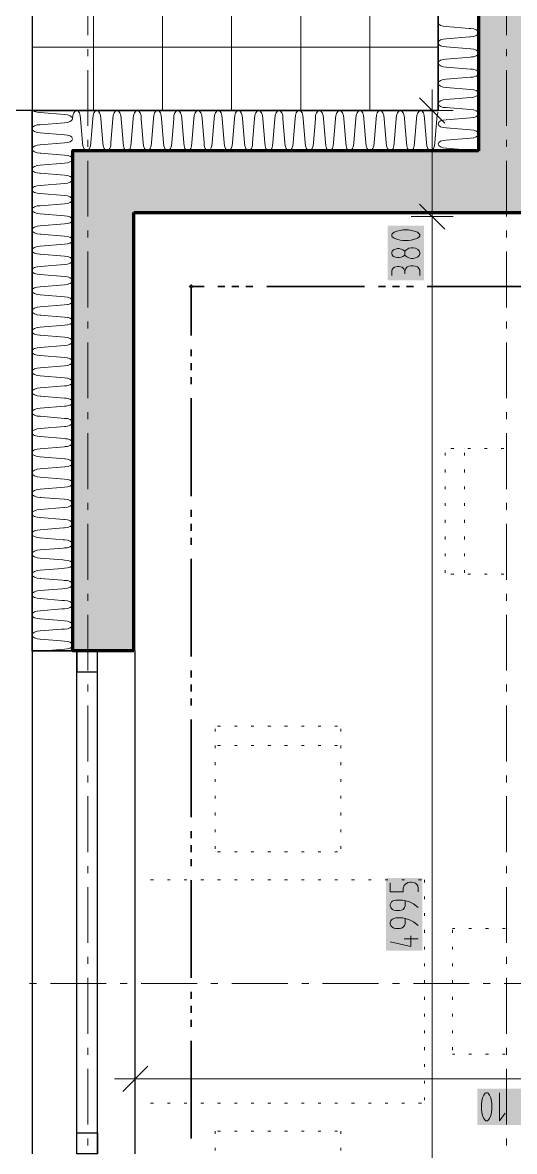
# Model space of a CAD drawing. Header units: millimetres. Extents: x 0 to 594, y 0 to 420.
# Drawn here: x 65.62 to 83.68, y 238.92 to 280.34 of the extents above; entities that cross this region are included whole.
import ezdxf

# ---------------------------------------------------------------- set-up
doc = ezdxf.new("R2010")
doc.units = ezdxf.units.MM
doc.header["$LTSCALE"] = 8
for name, color, linetype in [('PDF_Koty delkove', 7, 'Continuous'), ('PDF_Nabytek', 7, 'Continuous'), ('PDF_Obecne 0.25', 7, 'Continuous'), ('PDF_Okna', 7, 'Continuous'), ('PDF_Osy hlavni', 7, 'Continuous'), ('PDF_Pozarni useky', 7, 'Continuous'), ('PDF_Srafy', 7, 'Continuous'), ('PDF_Steny obvodove nosne', 7, 'Continuous'), ('PDF_Zatepleni', 7, 'Continuous')]:
    doc.layers.add(name, color=color, linetype=linetype)

msp = doc.modelspace()

# ---------------------------------------------------------------- linework, layer by layer
at = {"layer": 'PDF_Koty delkove', "lineweight": 18}
for points in [[(81.119, 276.653), (80.196, 277.576)], [(80.658, 277.114), (80.658, 277.883)], [(81.426, 277.114), (80.658, 277.114), (79.889, 277.114)], [(80.658, 141.867), (80.658, 204.135), (80.658, 205.621), (80.658, 220.535), (80.658, 222.021), (80.658, 273.219), (80.658, 277.114)], [(81.119, 272.758), (80.196, 273.681)], [(81.426, 273.219), (80.658, 273.219), (79.889, 273.219)], [(79.655, 271.824), (79.637, 271.797), (79.586, 271.756), (79.518, 271.729), (79.45, 271.715), (79.381, 271.715), (79.313, 271.729), (79.245, 271.756), (79.193, 271.811), (79.177, 271.852), (79.177, 271.906), (79.193, 271.947), (79.245, 272.002), (79.313, 272.029), (79.381, 272.043), (79.45, 272.043), (79.518, 272.029), (79.586, 272.002), (79.637, 271.961), (79.655, 271.934)], [(79.962, 272.071), (79.893, 272.071), (79.808, 272.057), (79.723, 272.016), (79.672, 271.961), (79.655, 271.934), (79.655, 271.824), (79.672, 271.797), (79.723, 271.742), (79.808, 271.701), (79.893, 271.687), (79.962, 271.687), (80.047, 271.701), (80.133, 271.742), (80.184, 271.797)], [(80.184, 271.797), (80.202, 271.852), (80.202, 271.906), (80.184, 271.961), (80.133, 272.016), (80.047, 272.057), (79.962, 272.071)], [(79.177, 271.058), (79.177, 271.222), (79.193, 271.277), (79.228, 271.331), (79.279, 271.359), (79.381, 271.386), (79.45, 271.386), (79.552, 271.359), (79.621, 271.304), (79.655, 271.222), (79.655, 271.113)], [(80.202, 271.058), (80.202, 271.249), (80.167, 271.317), (80.116, 271.372), (80.031, 271.4), (79.962, 271.413), (79.893, 271.413), (79.808, 271.4), (79.741, 271.372), (79.689, 271.317), (79.655, 271.222)], [(79.12, 248.771), (79.12, 248.442), (79.598, 248.442), (79.598, 248.579), (79.633, 248.675), (79.684, 248.73), (79.769, 248.784), (79.837, 248.798), (79.905, 248.798), (79.974, 248.784), (80.042, 248.757), (80.093, 248.716), (80.128, 248.661), (80.145, 248.579), (80.145, 248.442)], [(80.145, 247.867), (79.974, 248.004), (79.803, 248.087), (79.564, 248.141), (79.324, 248.141), (79.257, 248.127), (79.205, 248.1), (79.171, 248.073), (79.137, 248.032), (79.12, 247.977), (79.12, 247.922), (79.137, 247.867), (79.171, 247.826), (79.205, 247.799), (79.257, 247.771), (79.324, 247.757), (79.462, 247.757), (79.529, 247.771), (79.598, 247.799), (79.649, 247.867), (79.667, 247.922), (79.667, 248.114)], [(80.145, 247.21), (79.974, 247.347), (79.803, 247.43), (79.564, 247.484), (79.324, 247.484), (79.257, 247.47), (79.205, 247.443), (79.171, 247.416), (79.137, 247.374), (79.12, 247.319), (79.12, 247.265), (79.137, 247.21), (79.171, 247.169), (79.205, 247.142), (79.257, 247.114), (79.324, 247.1), (79.462, 247.1), (79.529, 247.114), (79.598, 247.142), (79.649, 247.21), (79.667, 247.265), (79.667, 247.457)], [(79.872, 246.827), (79.872, 246.443), (79.12, 246.608)], [(80.145, 246.717), (79.633, 246.717)], [(69.759, 242.35), (69.759, 241.581), (69.759, 240.813)], [(70.22, 242.043), (69.297, 241.12)], [(69.759, 241.581), (68.99, 241.581)], [(128.081, 241.581), (125.979, 241.581), (125.923, 241.581), (121.563, 241.581), (120.45, 241.581), (118.861, 241.581), (116.117, 241.581), (113.911, 241.581), (110.165, 241.581), (105.146, 241.581), (101.436, 241.581), (99.893, 241.581), (98.868, 241.581), (97.536, 241.581), (95.715, 241.581), (69.759, 241.581)], [(83.127, 241.069), (83.127, 240.044), (83.345, 240.317)]]:
    msp.add_lwpolyline(points, dxfattribs=at)
for points in [[(79.791, 272.728), (79.586, 272.728), (79.484, 272.714), (79.364, 272.687), (79.262, 272.645), (79.193, 272.591), (79.177, 272.563), (79.177, 272.509), (79.193, 272.481), (79.262, 272.427), (79.364, 272.386), (79.484, 272.358), (79.586, 272.344), (79.791, 272.344), (79.893, 272.358), (80.013, 272.386), (80.116, 272.427), (80.184, 272.481), (80.202, 272.509), (80.202, 272.563), (80.184, 272.591), (80.116, 272.645), (80.013, 272.687), (79.893, 272.714)], [(82.47, 240.658), (82.47, 240.453), (82.484, 240.351), (82.511, 240.231), (82.552, 240.129), (82.606, 240.06), (82.634, 240.044), (82.688, 240.044), (82.716, 240.06), (82.77, 240.129), (82.812, 240.231), (82.839, 240.351), (82.853, 240.453), (82.853, 240.658), (82.839, 240.76), (82.812, 240.88), (82.77, 240.983), (82.716, 241.051), (82.688, 241.069), (82.634, 241.069), (82.606, 241.051), (82.552, 240.983), (82.511, 240.88), (82.484, 240.76)]]:
    msp.add_lwpolyline(points, close=True, dxfattribs=at)
at = {"layer": 'PDF_Koty delkove', "color": 7, "lineweight": 18, "true_color": 0xffffff, "transparency": 33554559}
for points in [[(80.356, 270.876), (80.356, 272.881), (79.023, 270.876), (79.023, 272.881)], [(80.299, 246.289), (80.299, 248.951), (78.966, 246.289), (78.966, 248.951)], [(84.978, 241.223), (82.316, 241.223), (84.978, 239.89), (82.316, 239.89)]]:
    msp.add_solid(points, dxfattribs=at)
at = {"layer": 'PDF_Nabytek', "lineweight": 13}
for points in [[(81.132, 264.707), (81.132, 264.707)], [(81.132, 264.707), (81.132, 264.707)], [(81.451, 264.707), (81.348, 264.707)], [(81.85, 264.707), (81.85, 264.707)], [(82.066, 264.707), (81.963, 264.707)], [(82.681, 264.707), (82.578, 264.707)], [(83.296, 264.707), (83.193, 264.707)], [(81.132, 264.448), (81.132, 264.551)], [(81.85, 264.448), (81.85, 264.551)], [(81.132, 263.833), (81.132, 263.936)], [(81.85, 263.833), (81.85, 263.936)], [(81.132, 263.218), (81.132, 263.321)], [(81.85, 263.218), (81.85, 263.321)], [(81.132, 262.603), (81.132, 262.706)], [(81.85, 262.603), (81.85, 262.706)], [(81.132, 261.988), (81.132, 262.091)], [(81.85, 261.988), (81.85, 262.091)], [(81.132, 261.373), (81.132, 261.476)], [(81.85, 261.373), (81.85, 261.476)], [(81.132, 260.758), (81.132, 260.861)], [(81.85, 260.758), (81.85, 260.861)], [(81.132, 260.143), (81.132, 260.246)], [(81.85, 260.143), (81.85, 260.246)], [(81.132, 260.094), (81.132, 260.094)], [(81.132, 260.094), (81.132, 260.094)], [(81.451, 260.094), (81.348, 260.094)], [(81.85, 260.094), (81.85, 260.094)], [(82.066, 260.094), (81.963, 260.094)], [(82.681, 260.094), (82.578, 260.094)], [(83.296, 260.094), (83.193, 260.094)], [(72.694, 254.526), (72.694, 254.526)], [(72.694, 254.526), (72.694, 254.526)], [(72.694, 254.426), (72.694, 254.324)], [(72.781, 254.526), (72.884, 254.526)], [(73.396, 254.526), (73.499, 254.526)], [(74.011, 254.526), (74.114, 254.526)], [(74.626, 254.526), (74.729, 254.526)], [(75.241, 254.526), (75.343, 254.526)], [(75.856, 254.526), (75.958, 254.526)], [(76.471, 254.526), (76.573, 254.526)], [(77.086, 254.526), (77.188, 254.526)], [(77.306, 254.526), (77.306, 254.526)], [(77.306, 254.526), (77.306, 254.526)], [(77.306, 254.426), (77.306, 254.324)], [(72.694, 253.811), (72.694, 253.709)], [(72.694, 253.809), (72.694, 253.809)], [(72.781, 253.809), (72.884, 253.809)], [(73.396, 253.809), (73.499, 253.809)], [(74.011, 253.809), (74.114, 253.809)], [(74.626, 253.809), (74.729, 253.809)], [(75.241, 253.809), (75.343, 253.809)], [(75.856, 253.809), (75.958, 253.809)], [(76.471, 253.809), (76.573, 253.809)], [(77.086, 253.809), (77.188, 253.809)], [(77.306, 253.811), (77.306, 253.709)], [(77.306, 253.809), (77.306, 253.809)], [(72.694, 253.196), (72.694, 253.094)], [(77.306, 253.196), (77.306, 253.094)], [(72.694, 252.581), (72.694, 252.479)], [(77.306, 252.581), (77.306, 252.479)], [(72.694, 251.966), (72.694, 251.864)], [(77.306, 251.966), (77.306, 251.864)], [(72.694, 251.351), (72.694, 251.249)], [(77.306, 251.351), (77.306, 251.249)], [(72.694, 250.736), (72.694, 250.634)], [(77.306, 250.736), (77.306, 250.634)], [(72.694, 250.121), (72.694, 250.019)], [(72.694, 249.914), (72.694, 249.914)], [(72.694, 249.914), (72.694, 249.914)], [(72.781, 249.914), (72.884, 249.914)], [(73.396, 249.914), (73.499, 249.914)], [(74.011, 249.914), (74.114, 249.914)], [(74.626, 249.914), (74.729, 249.914)], [(75.241, 249.914), (75.343, 249.914)], [(75.856, 249.914), (75.958, 249.914)], [(76.471, 249.914), (76.573, 249.914)], [(77.086, 249.914), (77.188, 249.914)], [(77.306, 250.121), (77.306, 250.019)], [(77.306, 249.914), (77.306, 249.914)], [(77.306, 249.914), (77.306, 249.914)], [(70.321, 248.889), (70.424, 248.889)], [(70.936, 248.889), (71.039, 248.889)], [(71.551, 248.889), (71.654, 248.889)], [(72.166, 248.889), (72.269, 248.889)], [(72.781, 248.889), (72.884, 248.889)], [(73.396, 248.889), (73.499, 248.889)], [(74.011, 248.889), (74.114, 248.889)], [(74.626, 248.889), (74.729, 248.889)], [(75.241, 248.889), (75.343, 248.889)], [(75.856, 248.889), (75.958, 248.889)], [(76.471, 248.889), (76.573, 248.889)], [(77.086, 248.889), (77.188, 248.889)], [(77.701, 248.889), (77.804, 248.889)], [(78.316, 248.889), (78.419, 248.889)], [(78.931, 248.889), (79.034, 248.889)], [(79.546, 248.889), (79.648, 248.889)], [(80.161, 248.889), (80.263, 248.889)], [(80.377, 248.889), (80.377, 248.789)], [(80.377, 248.889), (80.377, 248.889)], [(80.377, 248.276), (80.377, 248.174)], [(80.377, 247.661), (80.377, 247.559)], [(80.377, 247.046), (80.377, 246.944)], [(81.402, 247.095), (81.493, 247.095)], [(81.402, 247.095), (81.402, 247.095)], [(81.402, 247.095), (81.402, 247.095)], [(81.402, 247.046), (81.402, 246.944)], [(82.006, 247.095), (82.108, 247.095)], [(82.621, 247.095), (82.723, 247.095)], [(83.236, 247.095), (83.338, 247.095)], [(80.377, 246.431), (80.377, 246.329)], [(81.402, 246.431), (81.402, 246.329)], [(80.377, 245.816), (80.377, 245.714)], [(81.402, 245.816), (81.402, 245.714)], [(80.377, 245.201), (80.377, 245.099)], [(81.402, 245.201), (81.402, 245.099)], [(80.377, 244.586), (80.377, 244.484)], [(81.402, 244.586), (81.402, 244.484)], [(80.377, 243.971), (80.377, 243.869)], [(81.402, 243.971), (81.402, 243.869)], [(80.377, 243.356), (80.377, 243.254)], [(81.402, 243.356), (81.402, 243.254)], [(80.377, 242.741), (80.377, 242.639)], [(81.402, 242.741), (81.402, 242.639)], [(81.402, 242.483), (81.493, 242.483)], [(81.402, 242.483), (81.402, 242.483)], [(82.006, 242.483), (82.108, 242.483)], [(82.621, 242.483), (82.723, 242.483)], [(83.236, 242.483), (83.338, 242.483)], [(80.377, 242.126), (80.377, 242.024)], [(80.377, 241.511), (80.377, 241.409)], [(70.321, 240.689), (70.424, 240.689)], [(70.936, 240.689), (71.039, 240.689)], [(71.551, 240.689), (71.654, 240.689)], [(72.166, 240.689), (72.269, 240.689)], [(72.781, 240.689), (72.884, 240.689)], [(73.396, 240.689), (73.499, 240.689)], [(74.011, 240.689), (74.114, 240.689)], [(74.626, 240.689), (74.729, 240.689)], [(75.241, 240.689), (75.343, 240.689)], [(75.856, 240.689), (75.958, 240.689)], [(76.471, 240.689), (76.573, 240.689)], [(77.086, 240.689), (77.188, 240.689)], [(77.701, 240.689), (77.804, 240.689)], [(78.316, 240.689), (78.419, 240.689)], [(78.931, 240.689), (79.034, 240.689)], [(79.546, 240.689), (79.648, 240.689)], [(80.161, 240.689), (80.263, 240.689)], [(80.377, 240.896), (80.377, 240.794)], [(80.377, 240.689), (80.377, 240.689)], [(80.377, 240.689), (80.377, 240.689)], [(72.694, 239.664), (72.694, 239.664)], [(72.694, 239.664), (72.694, 239.564)], [(72.694, 239.664), (72.694, 239.664)], [(72.781, 239.664), (72.884, 239.664)], [(73.396, 239.664), (73.499, 239.664)], [(74.011, 239.664), (74.114, 239.664)], [(74.626, 239.664), (74.729, 239.664)], [(75.241, 239.664), (75.343, 239.664)], [(75.856, 239.664), (75.958, 239.664)], [(76.471, 239.664), (76.573, 239.664)], [(77.086, 239.664), (77.188, 239.664)], [(77.306, 239.664), (77.306, 239.564)], [(77.306, 239.664), (77.306, 239.664)], [(77.306, 239.664), (77.306, 239.664)], [(72.694, 239.051), (72.694, 238.949)], [(77.306, 239.051), (77.306, 238.949)]]:
    msp.add_lwpolyline(points, dxfattribs=at)
at = {"layer": 'PDF_Obecne 0.25', "lineweight": 25}
for points in [[(65.966, 328.415), (65.966, 277.114)], [(65.966, 277.114), (45.671, 277.114), (45.671, 167.597), (65.966, 167.597)]]:
    msp.add_lwpolyline(points, dxfattribs=at)
at = {"layer": 'PDF_Okna', "lineweight": 25}
for points in [[(65.966, 257.281), (65.966, 238.831)], [(67.606, 238.831), (67.606, 257.281)], [(68.375, 238.831), (68.375, 257.281)], [(69.759, 238.831), (69.759, 257.281)]]:
    msp.add_lwpolyline(points, dxfattribs=at)
for points in [[(67.606, 257.281), (67.606, 256.512), (68.375, 256.512), (68.375, 257.281)], [(67.606, 238.831), (67.606, 239.6), (68.375, 239.6), (68.375, 238.831)]]:
    msp.add_lwpolyline(points, close=True, dxfattribs=at)
at = {"layer": 'PDF_Osy hlavni', "lineweight": 18}
for points in [[(68.016, 279.88), (68.016, 281.929)], [(83.391, 279.88), (83.391, 281.929), (83.391, 279.88)], [(68.016, 279.111), (68.016, 279.367)], [(68.016, 276.548), (68.016, 278.598)], [(83.391, 276.548), (83.391, 278.598), (83.391, 276.548)], [(68.016, 275.78), (68.016, 276.036)], [(68.016, 273.217), (68.016, 275.267)], [(83.391, 273.217), (83.391, 275.267)], [(83.391, 273.217), (83.391, 275.267)], [(68.016, 272.448), (68.016, 272.705)], [(83.391, 272.448), (83.391, 272.705), (83.391, 272.448)], [(68.016, 269.886), (68.016, 271.936)], [(83.391, 269.886), (83.391, 271.936)], [(83.391, 269.886), (83.391, 271.936)], [(68.016, 269.117), (68.016, 269.373)], [(68.016, 266.555), (68.016, 268.605)], [(83.391, 268.605), (83.391, 266.555), (83.391, 268.605)], [(68.016, 265.786), (68.016, 266.042)], [(68.016, 263.223), (68.016, 265.273)], [(83.391, 263.223), (83.391, 265.273)], [(83.391, 263.223), (83.391, 265.273)], [(68.016, 262.455), (68.016, 262.711)], [(68.016, 259.892), (68.016, 261.942)], [(83.391, 259.892), (83.391, 261.942)], [(83.391, 259.892), (83.391, 261.942)], [(68.016, 259.123), (68.016, 259.38)], [(68.016, 256.561), (68.016, 258.611)], [(83.391, 256.561), (83.391, 258.611)], [(83.391, 256.561), (83.391, 258.611)], [(68.016, 255.792), (68.016, 256.048)], [(68.016, 253.23), (68.016, 255.28)], [(83.391, 253.23), (83.391, 255.28)], [(83.391, 253.23), (83.391, 255.28)], [(68.016, 252.461), (68.016, 252.717)], [(68.016, 249.899), (68.016, 251.949)], [(83.391, 249.899), (83.391, 251.949)], [(83.391, 249.899), (83.391, 251.949)], [(68.016, 249.13), (68.016, 249.386)], [(68.016, 246.567), (68.016, 248.617)], [(83.391, 246.567), (83.391, 248.617)], [(83.391, 246.567), (83.391, 248.617)], [(68.016, 245.799), (68.016, 246.055)], [(68.016, 243.236), (68.016, 245.286)], [(83.391, 243.236), (83.391, 245.286)], [(83.391, 243.236), (83.391, 245.286)], [(66.131, 245.083), (65.875, 245.083)], [(68.693, 245.083), (66.643, 245.083)], [(69.462, 245.083), (69.206, 245.083)], [(72.025, 245.083), (69.975, 245.083)], [(72.793, 245.083), (72.537, 245.083)], [(75.356, 245.083), (73.306, 245.083)], [(76.125, 245.083), (75.868, 245.083)], [(78.687, 245.083), (76.637, 245.083)], [(79.456, 245.083), (79.2, 245.083)], [(82.018, 245.083), (79.968, 245.083)], [(82.787, 245.083), (82.531, 245.083)], [(85.349, 245.083), (83.299, 245.083)], [(68.016, 242.467), (68.016, 242.724)], [(68.016, 239.905), (68.016, 241.955)], [(83.391, 239.905), (83.391, 241.955)], [(83.391, 239.905), (83.391, 241.955)], [(68.016, 239.136), (68.016, 239.392)]]:
    msp.add_lwpolyline(points, dxfattribs=at)
for points in [[(83.391, 279.367), (83.391, 279.111)], [(83.391, 276.036), (83.391, 275.78)], [(83.391, 269.373), (83.391, 269.117)], [(83.391, 266.042), (83.391, 265.786)], [(83.391, 262.711), (83.391, 262.455)], [(83.391, 259.38), (83.391, 259.123)], [(83.391, 256.048), (83.391, 255.792)], [(83.391, 252.717), (83.391, 252.461)], [(83.391, 249.386), (83.391, 249.13)], [(83.391, 246.055), (83.391, 245.799)], [(83.391, 242.724), (83.391, 242.467)], [(83.391, 239.392), (83.391, 239.136)]]:
    msp.add_lwpolyline(points, close=True, dxfattribs=at)
at = {"layer": 'PDF_Pozarni useky', "lineweight": 35}
for points in [[(72.281, 270.657), (71.809, 270.657)], [(71.809, 268.861), (71.809, 270.657)], [(73.05, 270.657), (72.793, 270.657)], [(73.562, 270.657), (73.306, 270.657)], [(74.075, 270.657), (73.818, 270.657)], [(78.175, 270.657), (74.587, 270.657)], [(78.943, 270.657), (78.687, 270.657)], [(79.456, 270.657), (79.2, 270.657)], [(79.968, 270.657), (79.712, 270.657)], [(84.068, 270.657), (80.481, 270.657)], [(71.809, 268.092), (71.809, 268.348)], [(71.809, 267.58), (71.809, 267.836)], [(71.809, 267.067), (71.809, 267.323)], [(71.809, 262.967), (71.809, 266.555)], [(71.809, 262.198), (71.809, 262.455)], [(71.809, 261.686), (71.809, 261.942)], [(71.809, 261.173), (71.809, 261.43)], [(71.809, 257.073), (71.809, 260.661)], [(71.809, 256.305), (71.809, 256.561)], [(71.809, 255.792), (71.809, 256.048)], [(71.809, 255.28), (71.809, 255.536)], [(71.809, 251.18), (71.809, 254.767)], [(71.809, 250.411), (71.809, 250.667)], [(71.809, 249.899), (71.809, 250.155)], [(71.809, 249.386), (71.809, 249.642)], [(71.809, 245.286), (71.809, 248.874)], [(71.809, 244.517), (71.809, 244.774)], [(71.809, 244.005), (71.809, 244.261)], [(71.809, 243.492), (71.809, 243.749)], [(71.809, 239.392), (71.809, 242.98)]]:
    msp.add_lwpolyline(points, dxfattribs=at)
at = {"layer": 'PDF_Pozarni useky', "lineweight": 35, "transparency": 33554559}
for points in [[(71.898, 270.657), (71.809, 270.567), (71.809, 270.747), (71.719, 270.657)], [(71.809, 270.567), (71.719, 270.657), (71.898, 270.657), (71.809, 270.747)]]:
    msp.add_solid(points, dxfattribs=at)
at = {"layer": 'PDF_Srafy', "lineweight": 9}
for points in [[(75.831, 333.95), (75.831, 330.174), (75.831, 325.1), (75.831, 320.027), (75.831, 314.953), (75.831, 309.88), (75.831, 304.806), (75.831, 299.733), (75.831, 294.66), (75.831, 289.586), (75.831, 284.513), (75.831, 279.439), (75.831, 277.114)], [(78.368, 327.637), (78.368, 322.563), (78.368, 317.49), (78.368, 312.417), (78.368, 307.343), (78.368, 302.27), (78.368, 297.196), (78.368, 292.123), (78.368, 287.049), (78.368, 281.976), (78.368, 277.114)], [(68.221, 287.049), (68.221, 281.976), (68.221, 277.114)], [(70.758, 284.513), (70.758, 279.439), (70.758, 277.114)], [(73.295, 281.976), (73.295, 277.114)], [(80.88, 279.439), (75.831, 279.439), (70.758, 279.439), (65.966, 279.439)]]:
    msp.add_lwpolyline(points, dxfattribs=at)
at = {"layer": 'PDF_Steny obvodove nosne', "lineweight": 70}
for points in [[(69.707, 273.373), (69.759, 273.373), (82.366, 273.373), (84.621, 273.373), (84.621, 273.373), (84.621, 275.833), (84.621, 277.217), (84.621, 284.699), (83.289, 284.699), (82.52, 284.699), (82.366, 284.699), (82.366, 275.628)], [(69.707, 275.628), (67.452, 275.628), (67.452, 257.281)], [(82.366, 275.628), (80.88, 275.628), (69.707, 275.628)], [(69.707, 257.281), (69.707, 273.373)], [(69.707, 257.281), (68.375, 257.281), (67.606, 257.281), (67.452, 257.281)]]:
    msp.add_lwpolyline(points, dxfattribs=at)
at = {"layer": 'PDF_Steny obvodove nosne', "color": 9, "lineweight": 9, "true_color": 0xc0c0c0, "transparency": 33554559}
for points in [[(84.621, 284.699), (82.366, 284.699), (84.621, 273.373), (82.366, 273.373)], [(69.707, 257.281), (69.707, 275.628), (67.452, 257.281), (67.452, 275.628)], [(69.707, 273.373), (82.366, 273.373), (69.707, 275.628), (82.366, 275.628)]]:
    msp.add_solid(points, dxfattribs=at)
at = {"layer": 'PDF_Zatepleni', "lineweight": 35}
for points in [[(67.452, 275.628), (69.707, 275.628), (80.88, 275.628), (82.366, 275.628), (82.366, 284.699)], [(80.88, 284.699), (80.88, 277.114), (67.452, 277.114)], [(67.452, 275.628), (67.452, 257.281), (65.966, 257.281), (65.966, 277.114), (67.452, 277.114)]]:
    msp.add_lwpolyline(points, dxfattribs=at)
at = {"layer": 'PDF_Zatepleni', "lineweight": 9}
for points in [[(80.88, 280.338), (80.902, 280.281), (80.967, 280.233), (81.063, 280.201), (81.177, 280.189)], [(82.069, 280.116), (82.021, 280.12), (81.177, 280.189)], [(82.069, 280.116), (82.069, 280.116)], [(82.366, 279.982), (82.345, 280.024), (82.28, 280.072), (82.183, 280.104), (82.069, 280.116)], [(82.069, 279.817), (82.044, 279.815), (81.177, 279.744), (81.063, 279.732), (80.967, 279.7), (80.902, 279.652), (80.88, 279.595)], [(80.88, 279.595), (80.902, 279.538), (80.967, 279.49), (81.063, 279.458), (81.177, 279.446)], [(82.069, 279.817), (82.183, 279.829), (82.28, 279.861), (82.345, 279.909), (82.366, 279.951)], [(82.069, 279.373), (81.177, 279.446)], [(82.069, 279.373), (82.069, 279.373)], [(82.366, 279.239), (82.345, 279.281), (82.28, 279.329), (82.183, 279.361), (82.078, 279.372), (82.069, 279.373)], [(82.069, 279.074), (82.101, 279.077), (82.183, 279.085), (82.28, 279.118), (82.345, 279.166), (82.366, 279.208)], [(82.069, 279.074), (81.177, 279), (81.063, 278.989), (80.967, 278.957), (80.902, 278.909), (80.88, 278.852)], [(80.88, 278.852), (80.902, 278.795), (80.967, 278.747), (81.063, 278.714), (81.177, 278.703)], [(82.069, 278.63), (81.177, 278.703)], [(82.069, 278.63), (82.069, 278.63)], [(82.366, 278.496), (82.345, 278.537), (82.28, 278.586), (82.183, 278.618), (82.136, 278.623), (82.069, 278.63)], [(82.069, 278.331), (82.157, 278.34), (82.183, 278.342), (82.28, 278.375), (82.345, 278.423), (82.366, 278.465)], [(82.069, 278.331), (81.177, 278.257), (81.063, 278.246), (80.967, 278.214), (80.902, 278.166), (80.88, 278.109)], [(80.88, 278.109), (80.902, 278.052), (80.967, 278.004), (81.063, 277.971), (81.177, 277.96)], [(82.069, 277.887), (81.177, 277.96)], [(82.069, 277.588), (81.177, 277.514), (81.063, 277.503), (80.967, 277.471), (80.902, 277.422), (80.88, 277.366)], [(82.069, 277.887), (82.069, 277.887)], [(82.366, 277.753), (82.345, 277.794), (82.28, 277.843), (82.194, 277.872), (82.183, 277.875), (82.069, 277.887)], [(82.069, 277.588), (82.183, 277.599), (82.214, 277.609), (82.28, 277.632), (82.345, 277.68), (82.366, 277.722)], [(66.009, 277.114), (66.053, 277.081), (66.15, 277.049), (66.263, 277.038)], [(67.601, 277.114), (67.544, 277.092), (67.496, 277.027), (67.464, 276.931), (67.452, 276.817)], [(67.75, 276.817), (67.738, 276.931), (67.706, 277.027), (67.658, 277.092), (67.601, 277.114)], [(68.344, 277.114), (68.287, 277.092), (68.239, 277.027), (68.207, 276.931), (68.196, 276.817)], [(68.493, 276.817), (68.482, 276.931), (68.449, 277.027), (68.401, 277.092), (68.344, 277.114)], [(69.087, 277.114), (69.03, 277.092), (68.982, 277.027), (68.95, 276.931), (68.939, 276.817)], [(69.236, 276.817), (69.225, 276.931), (69.192, 277.027), (69.144, 277.092), (69.087, 277.114)], [(69.83, 277.114), (69.774, 277.092), (69.725, 277.027), (69.693, 276.931), (69.682, 276.817)], [(69.979, 276.817), (69.968, 276.931), (69.936, 277.027), (69.887, 277.092), (69.83, 277.114)], [(70.574, 277.114), (70.517, 277.092), (70.468, 277.027), (70.436, 276.931), (70.425, 276.817)], [(70.722, 276.817), (70.711, 276.931), (70.679, 277.027), (70.63, 277.092), (70.574, 277.114)], [(71.317, 277.114), (71.26, 277.092), (71.212, 277.027), (71.179, 276.931), (71.168, 276.817)], [(71.465, 276.817), (71.454, 276.931), (71.422, 277.027), (71.374, 277.092), (71.317, 277.114)], [(72.06, 277.114), (72.003, 277.092), (71.955, 277.027), (71.923, 276.931), (71.911, 276.817)], [(72.208, 276.817), (72.197, 276.931), (72.165, 277.027), (72.117, 277.092), (72.06, 277.114)], [(72.803, 277.114), (72.746, 277.092), (72.698, 277.027), (72.666, 276.931), (72.654, 276.817)], [(72.952, 276.817), (72.94, 276.931), (72.908, 277.027), (72.86, 277.092), (72.803, 277.114)], [(73.546, 277.114), (73.489, 277.092), (73.441, 277.027), (73.409, 276.931), (73.397, 276.817)], [(73.695, 276.817), (73.683, 276.931), (73.651, 277.027), (73.603, 277.092), (73.546, 277.114)], [(74.289, 277.114), (74.232, 277.092), (74.184, 277.027), (74.152, 276.931), (74.141, 276.817)], [(74.438, 276.817), (74.426, 276.931), (74.394, 277.027), (74.346, 277.092), (74.289, 277.114)], [(75.032, 277.114), (74.975, 277.092), (74.927, 277.027), (74.895, 276.931), (74.884, 276.817)], [(75.181, 276.817), (75.17, 276.931), (75.137, 277.027), (75.089, 277.092), (75.032, 277.114)], [(75.775, 277.114), (75.719, 277.092), (75.67, 277.027), (75.638, 276.931), (75.627, 276.817)], [(75.924, 276.817), (75.913, 276.931), (75.88, 277.027), (75.832, 277.092), (75.775, 277.114)], [(76.519, 277.114), (76.462, 277.092), (76.413, 277.027), (76.381, 276.931), (76.37, 276.817)], [(76.667, 276.817), (76.656, 276.931), (76.624, 277.027), (76.575, 277.092), (76.519, 277.114)], [(77.262, 277.114), (77.205, 277.092), (77.157, 277.027), (77.124, 276.931), (77.113, 276.817)], [(77.41, 276.817), (77.399, 276.931), (77.367, 277.027), (77.319, 277.092), (77.262, 277.114)], [(78.005, 277.114), (77.948, 277.092), (77.9, 277.027), (77.867, 276.931), (77.856, 276.817)], [(78.153, 276.817), (78.142, 276.931), (78.11, 277.027), (78.062, 277.092), (78.005, 277.114)], [(78.748, 277.114), (78.691, 277.092), (78.643, 277.027), (78.611, 276.931), (78.599, 276.817)], [(78.896, 276.817), (78.885, 276.931), (78.853, 277.027), (78.805, 277.092), (78.748, 277.114)], [(79.491, 277.114), (79.434, 277.092), (79.386, 277.027), (79.354, 276.931), (79.342, 276.817)], [(79.64, 276.817), (79.628, 276.931), (79.596, 277.027), (79.548, 277.092), (79.491, 277.114)], [(80.234, 277.114), (80.177, 277.092), (80.129, 277.027), (80.097, 276.931), (80.085, 276.817)], [(80.383, 276.817), (80.371, 276.931), (80.339, 277.027), (80.291, 277.092), (80.234, 277.114)], [(80.88, 277.366), (80.902, 277.309)], [(80.902, 277.309), (80.967, 277.26), (81.063, 277.228), (81.177, 277.217)], [(82.069, 277.143), (81.177, 277.217)], [(82.069, 277.143), (82.069, 277.143)], [(82.366, 277.01), (82.345, 277.051), (82.28, 277.1), (82.252, 277.109), (82.183, 277.132), (82.069, 277.143)], [(67.155, 276.964), (66.263, 277.038)], [(67.155, 276.964), (67.155, 276.964)], [(67.452, 276.83), (67.447, 276.842), (67.431, 276.872), (67.366, 276.92), (67.27, 276.953), (67.155, 276.964)], [(67.155, 276.665), (67.27, 276.677), (67.366, 276.709), (67.431, 276.757), (67.445, 276.785), (67.452, 276.799)], [(67.75, 276.817), (67.823, 275.925)], [(68.122, 275.925), (68.196, 276.817)], [(68.493, 276.817), (68.566, 275.925)], [(68.865, 275.925), (68.939, 276.817)], [(69.236, 276.817), (69.31, 275.925)], [(69.608, 275.925), (69.682, 276.817)], [(69.979, 276.817), (70.053, 275.925)], [(70.351, 275.925), (70.425, 276.817)], [(70.722, 276.817), (70.796, 275.925)], [(71.094, 275.925), (71.168, 276.817)], [(71.465, 276.817), (71.539, 275.925)], [(71.838, 275.925), (71.911, 276.817)], [(72.208, 276.817), (72.282, 275.925)], [(72.581, 275.925), (72.654, 276.817)], [(72.952, 276.817), (73.025, 275.925)], [(73.324, 275.925), (73.397, 276.817)], [(73.695, 276.817), (73.768, 275.925)], [(74.067, 275.925), (74.141, 276.817)], [(74.438, 276.817), (74.511, 275.925)], [(74.81, 275.925), (74.884, 276.817)], [(75.181, 276.817), (75.254, 275.925)], [(75.553, 275.925), (75.627, 276.817)], [(75.924, 276.817), (75.998, 275.925)], [(76.296, 275.925), (76.37, 276.817)], [(76.667, 276.817), (76.741, 275.925)], [(77.039, 275.925), (77.113, 276.817)], [(77.41, 276.817), (77.484, 275.925)], [(77.783, 275.925), (77.856, 276.817)], [(78.153, 276.817), (78.227, 275.925)], [(78.526, 275.925), (78.599, 276.817)], [(78.896, 276.817), (78.97, 275.925)], [(79.269, 275.925), (79.342, 276.817)], [(79.64, 276.817), (79.713, 275.925)], [(80.012, 275.925), (80.085, 276.817)], [(80.383, 276.817), (80.456, 275.925), (80.468, 275.811), (80.5, 275.714), (80.549, 275.649), (80.59, 275.628)], [(80.755, 275.925), (80.829, 276.817)], [(80.88, 277.038), (80.872, 277.027), (80.84, 276.931), (80.829, 276.817)], [(82.069, 276.845), (81.177, 276.771), (81.063, 276.76), (80.967, 276.728), (80.902, 276.679), (80.88, 276.622)], [(82.069, 276.845), (82.183, 276.856), (82.269, 276.885), (82.28, 276.888), (82.345, 276.937), (82.366, 276.978)], [(66.263, 276.592), (66.15, 276.58), (66.053, 276.548), (65.989, 276.5), (65.966, 276.443)], [(65.966, 276.443), (65.989, 276.386)], [(65.989, 276.386), (66.053, 276.338), (66.15, 276.306), (66.263, 276.294)], [(66.263, 276.592), (67.155, 276.665)], [(67.155, 276.221), (66.263, 276.294)], [(80.88, 276.622), (80.902, 276.566), (80.967, 276.517), (81.063, 276.485), (81.177, 276.474)], [(82.069, 276.4), (81.177, 276.474)], [(82.069, 276.4), (82.069, 276.4)], [(82.366, 276.267), (82.345, 276.308), (82.312, 276.333), (82.28, 276.357), (82.183, 276.389), (82.069, 276.4)], [(66.263, 275.849), (67.155, 275.922)], [(67.155, 276.221), (67.155, 276.221)], [(67.452, 276.087), (67.431, 276.129), (67.431, 276.129), (67.366, 276.177), (67.27, 276.21), (67.155, 276.221)], [(67.155, 275.922), (67.27, 275.934), (67.366, 275.966), (67.429, 276.012), (67.431, 276.014), (67.452, 276.056)], [(67.823, 275.925), (67.835, 275.811), (67.867, 275.714), (67.915, 275.649), (67.957, 275.628)], [(67.988, 275.628), (68.03, 275.649), (68.078, 275.714), (68.111, 275.811), (68.122, 275.925)], [(68.122, 275.925), (68.122, 275.925)], [(68.566, 275.925), (68.578, 275.811), (68.61, 275.714), (68.659, 275.649), (68.7, 275.628)], [(68.731, 275.628), (68.773, 275.649), (68.821, 275.714), (68.854, 275.811), (68.865, 275.925)], [(68.865, 275.925), (68.865, 275.925)], [(69.31, 275.925), (69.321, 275.811), (69.353, 275.714), (69.402, 275.649), (69.443, 275.628)], [(69.475, 275.628), (69.516, 275.649), (69.565, 275.714), (69.597, 275.811), (69.608, 275.925)], [(69.608, 275.925), (69.608, 275.925)], [(70.053, 275.925), (70.064, 275.811), (70.096, 275.714), (70.145, 275.649), (70.186, 275.628)], [(70.218, 275.628), (70.259, 275.649), (70.308, 275.714), (70.34, 275.811), (70.351, 275.925)], [(70.351, 275.925), (70.351, 275.925)], [(70.796, 275.925), (70.807, 275.811)], [(70.961, 275.628), (71.002, 275.649), (71.051, 275.714), (71.083, 275.811), (71.094, 275.925)], [(71.094, 275.925), (71.094, 275.925)], [(71.539, 275.925), (71.55, 275.811), (71.583, 275.714), (71.631, 275.649), (71.673, 275.628)], [(71.704, 275.628), (71.745, 275.649), (71.794, 275.714), (71.826, 275.811), (71.838, 275.925)], [(71.838, 275.925), (71.838, 275.925)], [(72.282, 275.925), (72.293, 275.811), (72.326, 275.714), (72.374, 275.649), (72.416, 275.628)], [(72.447, 275.628), (72.489, 275.649), (72.537, 275.714), (72.569, 275.811), (72.581, 275.925)], [(72.581, 275.925), (72.581, 275.925)], [(73.025, 275.925), (73.036, 275.811), (73.069, 275.714), (73.117, 275.649), (73.159, 275.628)], [(73.19, 275.628), (73.232, 275.649), (73.28, 275.714), (73.312, 275.811), (73.324, 275.925)], [(73.324, 275.925), (73.324, 275.925)], [(73.768, 275.925), (73.78, 275.811), (73.812, 275.714), (73.86, 275.649), (73.902, 275.628)], [(73.933, 275.628), (73.975, 275.649), (74.023, 275.714), (74.056, 275.811), (74.067, 275.925)], [(74.067, 275.925), (74.067, 275.925)], [(74.067, 275.925), (74.067, 275.925)], [(74.511, 275.925), (74.523, 275.811), (74.555, 275.714), (74.604, 275.649), (74.645, 275.628)], [(74.676, 275.628), (74.718, 275.649), (74.766, 275.714), (74.799, 275.811), (74.81, 275.925)], [(74.81, 275.925), (74.81, 275.925)], [(75.254, 275.925), (75.266, 275.811), (75.298, 275.714), (75.347, 275.649), (75.388, 275.628)], [(75.419, 275.628), (75.461, 275.649), (75.509, 275.714), (75.542, 275.811), (75.553, 275.925)], [(75.553, 275.925), (75.553, 275.925)], [(75.998, 275.925), (76.009, 275.811), (76.041, 275.714), (76.09, 275.649), (76.131, 275.628)], [(76.163, 275.628), (76.204, 275.649), (76.253, 275.714), (76.285, 275.811), (76.296, 275.925)], [(76.296, 275.925), (76.296, 275.925)], [(76.741, 275.925), (76.752, 275.811), (76.784, 275.714), (76.833, 275.649), (76.874, 275.628)], [(76.906, 275.628), (76.947, 275.649), (76.996, 275.714), (77.028, 275.811), (77.039, 275.925)], [(77.039, 275.925), (77.039, 275.925)], [(77.484, 275.925), (77.495, 275.811), (77.528, 275.714), (77.576, 275.649), (77.618, 275.628)], [(77.739, 275.714), (77.771, 275.811), (77.783, 275.925)], [(77.783, 275.925), (77.783, 275.925)], [(78.227, 275.925), (78.238, 275.811), (78.271, 275.714), (78.319, 275.649), (78.361, 275.628)], [(78.392, 275.628), (78.433, 275.649), (78.482, 275.714), (78.514, 275.811), (78.526, 275.925)], [(78.526, 275.925), (78.526, 275.925)], [(78.97, 275.925), (78.981, 275.811), (79.014, 275.714), (79.062, 275.649), (79.104, 275.628)], [(79.135, 275.628), (79.177, 275.649), (79.225, 275.714), (79.257, 275.811), (79.269, 275.925)], [(79.269, 275.925), (79.269, 275.925)], [(79.713, 275.925), (79.725, 275.811), (79.757, 275.714), (79.805, 275.649)], [(79.878, 275.628), (79.92, 275.649), (79.968, 275.714), (80.001, 275.811), (80.012, 275.925)], [(80.012, 275.925), (80.012, 275.925)], [(80.621, 275.628), (80.663, 275.649), (80.711, 275.714), (80.744, 275.811), (80.755, 275.925)], [(80.755, 275.925), (80.755, 275.925)], [(82.069, 276.102), (81.177, 276.028), (81.063, 276.017), (80.967, 275.984), (80.902, 275.936), (80.88, 275.879)], [(80.88, 275.879), (80.902, 275.822), (80.967, 275.774), (81.063, 275.742), (81.177, 275.731)], [(82.069, 276.102), (82.183, 276.113), (82.28, 276.145), (82.324, 276.178), (82.345, 276.194), (82.366, 276.235)], [(66.263, 275.849), (66.15, 275.837), (66.053, 275.805), (65.989, 275.757), (65.966, 275.7)], [(65.966, 275.7), (65.989, 275.643), (66.053, 275.595), (66.15, 275.563), (66.263, 275.551)], [(67.155, 275.478), (66.263, 275.551)], [(67.155, 275.478), (67.155, 275.478)], [(67.452, 275.344), (67.431, 275.386), (67.416, 275.397), (67.366, 275.434), (67.27, 275.466), (67.155, 275.478)], [(70.807, 275.811), (70.839, 275.714), (70.888, 275.649), (70.929, 275.628)], [(77.649, 275.628), (77.69, 275.649), (77.739, 275.714)], [(79.805, 275.649), (79.847, 275.628)], [(82.069, 275.657), (81.177, 275.731)], [(82.069, 275.657), (82.069, 275.657)], [(82.236, 275.628), (82.183, 275.646), (82.069, 275.657)], [(66.263, 275.105), (66.15, 275.094), (66.053, 275.062), (65.989, 275.014), (65.966, 274.957)], [(66.263, 275.105), (67.155, 275.179)], [(67.155, 275.179), (67.27, 275.19), (67.366, 275.223), (67.412, 275.257), (67.431, 275.271), (67.452, 275.313)], [(65.966, 274.957), (65.989, 274.9), (66.053, 274.852), (66.15, 274.82), (66.263, 274.808)], [(67.155, 274.735), (66.263, 274.808)], [(67.155, 274.735), (67.155, 274.735)], [(67.4, 274.666), (67.366, 274.691), (67.27, 274.723), (67.155, 274.735)], [(67.452, 274.601), (67.431, 274.642), (67.4, 274.666)], [(66.263, 274.362), (66.15, 274.351), (66.053, 274.319), (65.989, 274.271), (65.966, 274.214)], [(65.966, 274.214), (65.989, 274.157), (66.053, 274.109), (66.15, 274.076), (66.263, 274.065)], [(66.263, 274.362), (67.155, 274.436)], [(67.155, 274.436), (67.27, 274.447), (67.366, 274.48), (67.396, 274.502), (67.431, 274.528), (67.452, 274.57)], [(67.155, 273.992), (66.263, 274.065)], [(67.155, 273.992), (67.155, 273.992)], [(67.452, 273.858), (67.431, 273.899), (67.384, 273.935), (67.366, 273.948), (67.27, 273.98), (67.155, 273.992)], [(67.155, 273.693), (67.27, 273.704), (67.366, 273.737), (67.38, 273.747), (67.431, 273.785), (67.452, 273.827)], [(65.989, 273.527), (65.966, 273.471)], [(65.966, 273.471), (65.989, 273.414), (66.053, 273.365), (66.15, 273.333), (66.263, 273.322)], [(66.263, 273.619), (66.15, 273.608), (66.053, 273.576), (65.989, 273.527)], [(66.263, 273.619), (67.155, 273.693)], [(67.155, 273.248), (66.263, 273.322)], [(67.155, 273.248), (67.155, 273.248)], [(67.452, 273.115), (67.431, 273.156), (67.368, 273.203), (67.366, 273.205), (67.27, 273.237), (67.155, 273.248)], [(67.155, 272.95), (67.27, 272.961), (67.364, 272.993), (67.366, 272.993), (67.431, 273.042), (67.452, 273.083)], [(66.263, 272.876), (66.15, 272.865), (66.053, 272.833), (65.989, 272.784), (65.966, 272.727)], [(65.966, 272.727), (65.989, 272.671), (66.053, 272.622), (66.15, 272.59), (66.263, 272.579)], [(66.263, 272.876), (67.155, 272.95)], [(67.155, 272.505), (66.263, 272.579)], [(66.263, 272.133), (66.15, 272.122), (66.053, 272.089), (65.989, 272.041), (65.966, 271.984)], [(66.263, 272.133), (67.155, 272.207)], [(67.155, 272.505), (67.155, 272.505)], [(67.452, 272.372), (67.431, 272.413), (67.366, 272.462), (67.352, 272.466), (67.27, 272.494), (67.155, 272.505)], [(67.155, 272.207), (67.27, 272.218), (67.348, 272.244), (67.366, 272.25), (67.431, 272.299), (67.452, 272.34)], [(65.966, 271.984), (65.989, 271.927), (66.053, 271.879), (66.15, 271.847), (66.263, 271.836)], [(67.155, 271.762), (66.263, 271.836)], [(67.155, 271.762), (67.155, 271.762)], [(67.452, 271.628), (67.431, 271.67), (67.366, 271.718), (67.337, 271.728), (67.27, 271.751), (67.155, 271.762)], [(66.263, 271.39), (66.15, 271.379), (66.053, 271.346), (65.989, 271.298), (65.966, 271.241)], [(66.263, 271.39), (67.155, 271.463), (67.27, 271.475), (67.332, 271.496)], [(67.332, 271.496), (67.366, 271.507), (67.431, 271.556), (67.452, 271.597)], [(65.966, 271.241), (65.989, 271.184), (66.053, 271.136), (66.15, 271.104), (66.263, 271.093)], [(67.155, 271.019), (66.263, 271.093)], [(67.155, 271.019), (67.155, 271.019)], [(67.452, 270.885), (67.431, 270.927), (67.366, 270.975), (67.321, 270.991), (67.27, 271.008), (67.155, 271.019)], [(66.263, 270.647), (66.15, 270.635), (66.053, 270.603), (65.989, 270.555), (65.966, 270.498)], [(65.966, 270.498), (65.989, 270.441), (66.053, 270.393), (66.15, 270.361), (66.263, 270.35)], [(66.263, 270.647), (67.155, 270.72), (67.27, 270.732), (67.315, 270.747), (67.366, 270.764), (67.431, 270.813), (67.452, 270.854)], [(67.155, 270.276), (66.263, 270.35)], [(66.263, 269.904), (67.155, 269.977), (67.27, 269.989), (67.299, 269.999), (67.366, 270.021), (67.431, 270.069), (67.452, 270.111)], [(67.155, 270.276), (67.155, 270.276)], [(67.452, 270.142), (67.431, 270.184), (67.366, 270.232), (67.305, 270.253), (67.27, 270.265), (67.155, 270.276)], [(66.263, 269.904), (66.15, 269.892), (66.053, 269.86), (65.989, 269.812), (65.966, 269.755)], [(65.966, 269.755), (65.989, 269.698), (66.053, 269.65), (66.15, 269.618), (66.263, 269.606)], [(67.155, 269.533), (66.263, 269.606)], [(66.263, 269.161), (67.155, 269.234)], [(67.155, 269.533), (67.155, 269.533)], [(67.452, 269.399), (67.431, 269.441), (67.366, 269.489), (67.289, 269.515), (67.27, 269.521), (67.155, 269.533)], [(67.155, 269.234), (67.27, 269.245), (67.283, 269.25), (67.366, 269.278), (67.431, 269.326), (67.452, 269.368)], [(66.263, 269.161), (66.15, 269.149), (66.053, 269.117), (65.989, 269.069), (65.966, 269.012)], [(65.966, 269.012), (65.989, 268.955)], [(65.989, 268.955), (66.053, 268.907), (66.15, 268.875), (66.263, 268.863)], [(67.155, 268.79), (66.263, 268.863)], [(66.263, 268.417), (66.15, 268.406), (66.053, 268.374), (65.989, 268.326), (65.966, 268.269), (65.989, 268.212), (66.053, 268.164), (66.15, 268.131), (66.263, 268.12)], [(66.263, 268.417), (67.155, 268.491)], [(67.155, 268.79), (67.155, 268.79)], [(67.452, 268.656), (67.431, 268.697), (67.366, 268.746), (67.273, 268.777), (67.27, 268.778), (67.155, 268.79)], [(67.155, 268.491), (67.267, 268.502), (67.27, 268.502), (67.366, 268.535), (67.431, 268.583), (67.452, 268.625)], [(67.155, 268.047), (66.263, 268.12)], [(67.155, 268.047), (67.155, 268.047)], [(67.452, 267.913), (67.431, 267.954), (67.366, 268.003), (67.27, 268.035), (67.257, 268.036), (67.155, 268.047)], [(66.263, 267.674), (66.15, 267.663), (66.053, 267.631), (65.989, 267.583), (65.966, 267.526), (65.989, 267.469), (66.053, 267.421), (66.15, 267.388), (66.263, 267.377)], [(66.263, 267.674), (67.155, 267.748)], [(67.155, 267.748), (67.251, 267.757), (67.27, 267.759), (67.366, 267.792), (67.431, 267.84), (67.452, 267.882)], [(67.155, 267.303), (66.263, 267.377)], [(67.155, 267.303), (67.155, 267.303)], [(67.366, 267.26), (67.27, 267.292), (67.241, 267.295), (67.155, 267.303)], [(67.452, 267.17), (67.431, 267.211), (67.366, 267.26)], [(66.263, 266.931), (66.15, 266.92), (66.053, 266.888), (65.989, 266.839), (65.966, 266.783), (65.989, 266.726), (66.053, 266.677), (66.15, 266.645), (66.263, 266.634)], [(66.263, 266.931), (67.155, 267.005)], [(67.155, 267.005), (67.235, 267.013), (67.27, 267.016), (67.366, 267.048), (67.431, 267.097), (67.452, 267.138)], [(67.155, 266.56), (66.263, 266.634)], [(67.155, 266.56), (67.155, 266.56)], [(67.452, 266.427), (67.431, 266.468), (67.366, 266.517), (67.27, 266.549), (67.225, 266.553), (67.155, 266.56)], [(67.155, 266.262), (67.219, 266.268), (67.27, 266.273), (67.366, 266.305), (67.431, 266.354), (67.452, 266.395)], [(65.989, 266.096), (65.966, 266.039), (65.989, 265.983), (66.053, 265.934), (66.15, 265.902), (66.263, 265.891)], [(66.263, 266.188), (66.15, 266.177), (66.053, 266.145), (65.989, 266.096)], [(66.263, 266.188), (67.155, 266.262)], [(67.155, 265.817), (66.263, 265.891)], [(66.263, 265.445), (67.155, 265.518)], [(67.155, 265.817), (67.155, 265.817)], [(67.452, 265.683), (67.431, 265.725), (67.366, 265.773), (67.27, 265.806), (67.209, 265.812), (67.155, 265.817)], [(67.155, 265.518), (67.203, 265.523), (67.27, 265.53), (67.366, 265.562), (67.431, 265.611), (67.452, 265.652)], [(66.263, 265.445), (66.15, 265.434), (66.053, 265.401), (65.989, 265.353), (65.966, 265.296), (65.989, 265.239), (66.053, 265.191), (66.15, 265.159), (66.263, 265.148)], [(67.155, 265.074), (66.263, 265.148)], [(66.263, 264.702), (66.15, 264.69), (66.053, 264.658), (65.989, 264.61), (65.966, 264.553)], [(66.263, 264.702), (67.155, 264.775)], [(67.155, 265.074), (67.155, 265.074)], [(67.452, 264.94), (67.431, 264.982), (67.366, 265.03), (67.27, 265.063), (67.193, 265.07), (67.155, 265.074)], [(67.155, 264.775), (67.187, 264.779), (67.27, 264.787), (67.366, 264.819), (67.431, 264.868), (67.452, 264.909)], [(65.966, 264.553), (65.989, 264.496), (66.053, 264.448), (66.15, 264.416), (66.263, 264.405)], [(67.155, 264.331), (66.263, 264.405)], [(67.155, 264.331), (67.155, 264.331)], [(67.452, 264.197), (67.431, 264.239), (67.366, 264.287), (67.27, 264.32), (67.177, 264.329), (67.155, 264.331)], [(66.263, 263.959), (66.15, 263.947), (66.053, 263.915), (65.989, 263.867), (65.966, 263.81)], [(66.263, 263.959), (67.155, 264.032)], [(67.155, 264.032), (67.171, 264.034), (67.27, 264.044)], [(67.27, 264.044), (67.366, 264.076), (67.431, 264.124), (67.452, 264.166)], [(65.966, 263.81), (65.989, 263.753), (66.053, 263.705), (66.15, 263.673), (66.263, 263.661)], [(67.155, 263.588), (66.263, 263.661)], [(67.155, 263.588), (67.155, 263.588)], [(67.452, 263.454), (67.431, 263.496), (67.366, 263.544), (67.27, 263.577), (67.161, 263.587), (67.155, 263.588)], [(66.263, 263.216), (66.15, 263.204), (66.053, 263.172), (65.989, 263.124), (65.966, 263.067)], [(65.966, 263.067), (65.989, 263.01), (66.053, 262.962), (66.15, 262.93), (66.263, 262.918)], [(66.263, 263.216), (67.155, 263.289), (67.155, 263.289)], [(67.155, 263.289), (67.27, 263.3), (67.366, 263.333), (67.431, 263.381), (67.452, 263.423)], [(67.155, 262.845), (67.145, 262.846), (66.263, 262.918)], [(67.155, 262.845), (67.155, 262.845)], [(67.452, 262.711), (67.431, 262.753), (67.366, 262.801), (67.27, 262.833), (67.155, 262.845)], [(67.155, 262.546), (67.27, 262.557), (67.366, 262.59), (67.431, 262.638), (67.452, 262.68)], [(66.263, 262.472), (66.15, 262.461), (66.053, 262.429), (65.989, 262.381), (65.966, 262.324)], [(65.966, 262.324), (65.989, 262.267), (66.053, 262.219), (66.15, 262.187), (66.263, 262.175)], [(66.263, 262.472), (67.139, 262.545), (67.155, 262.546)], [(67.155, 262.102), (67.129, 262.104), (66.263, 262.175)], [(66.263, 261.729), (67.123, 261.8), (67.155, 261.803)], [(67.155, 262.102), (67.155, 262.102)], [(67.452, 261.968), (67.431, 262.009), (67.366, 262.058), (67.27, 262.09), (67.155, 262.102)], [(67.155, 261.803), (67.27, 261.814), (67.366, 261.847), (67.431, 261.895), (67.452, 261.937)], [(66.263, 261.729), (66.15, 261.718), (66.053, 261.686), (65.989, 261.638), (65.966, 261.581)], [(65.966, 261.581), (65.989, 261.524), (66.053, 261.476), (66.15, 261.443), (66.263, 261.432)], [(67.155, 261.359), (67.113, 261.362), (66.263, 261.432)], [(67.155, 261.359), (67.155, 261.359)], [(67.452, 261.225), (67.431, 261.266), (67.366, 261.315), (67.27, 261.347), (67.155, 261.359)], [(66.263, 260.986), (66.15, 260.975), (66.053, 260.943), (65.989, 260.894), (65.966, 260.838)], [(66.263, 260.986), (67.107, 261.056), (67.155, 261.06)], [(67.155, 261.06), (67.27, 261.071), (67.366, 261.104), (67.431, 261.152), (67.452, 261.194)], [(65.966, 260.838), (65.989, 260.781), (66.053, 260.733), (66.15, 260.7), (66.263, 260.689)], [(67.155, 260.615), (67.097, 260.62), (66.263, 260.689)], [(67.155, 260.615), (67.155, 260.615)], [(67.452, 260.482), (67.431, 260.523), (67.366, 260.572), (67.27, 260.604), (67.155, 260.615)], [(66.263, 260.243), (66.15, 260.232), (66.053, 260.2), (65.989, 260.151), (65.966, 260.094)], [(66.263, 260.243), (67.091, 260.311), (67.155, 260.317)], [(67.155, 260.317), (67.27, 260.328), (67.366, 260.36), (67.431, 260.409), (67.452, 260.45)], [(65.966, 260.094), (65.989, 260.038), (66.053, 259.989), (66.15, 259.957), (66.263, 259.946)], [(67.155, 259.872), (67.081, 259.878), (66.263, 259.946)], [(67.155, 259.872), (67.155, 259.872)], [(67.452, 259.739), (67.431, 259.78), (67.366, 259.829), (67.27, 259.861), (67.155, 259.872)], [(67.155, 259.574), (67.27, 259.585), (67.366, 259.617), (67.431, 259.666), (67.452, 259.707)], [(66.263, 259.5), (66.15, 259.489), (66.053, 259.456), (65.989, 259.408), (65.966, 259.351)], [(65.966, 259.351), (65.989, 259.294), (66.053, 259.246), (66.15, 259.214), (66.263, 259.203)], [(66.263, 259.5), (67.075, 259.567), (67.155, 259.574)], [(67.431, 259.037), (67.366, 259.085), (67.27, 259.118), (67.155, 259.129), (67.065, 259.137), (66.263, 259.203)], [(67.155, 259.129), (67.155, 259.129)], [(67.155, 258.83), (67.27, 258.842), (67.366, 258.874), (67.431, 258.923), (67.452, 258.964)], [(67.452, 258.995), (67.431, 259.037)], [(66.263, 258.757), (66.15, 258.746), (66.053, 258.713), (65.989, 258.665), (65.966, 258.608)], [(65.966, 258.608), (65.989, 258.551), (66.053, 258.503), (66.15, 258.471), (66.263, 258.46)], [(66.263, 258.757), (67.059, 258.822), (67.155, 258.83)], [(67.155, 258.386), (67.049, 258.395), (66.263, 258.46)], [(66.263, 258.014), (67.043, 258.078), (67.155, 258.087)], [(67.155, 258.386), (67.155, 258.386)], [(67.155, 258.386), (67.155, 258.386)], [(67.452, 258.252), (67.431, 258.294), (67.366, 258.342), (67.27, 258.375), (67.155, 258.386)], [(67.155, 258.087), (67.27, 258.099), (67.366, 258.131), (67.431, 258.18), (67.452, 258.221)], [(66.263, 258.014), (66.15, 258.002), (66.053, 257.97), (65.989, 257.922), (65.966, 257.865), (65.989, 257.808), (66.053, 257.76), (66.15, 257.728), (66.263, 257.716)], [(67.155, 257.643), (67.033, 257.653), (66.263, 257.716)], [(67.155, 257.643), (67.155, 257.643)], [(67.452, 257.509), (67.431, 257.551), (67.366, 257.599), (67.27, 257.632), (67.155, 257.643)], [(66.388, 257.281), (67.027, 257.334), (67.155, 257.344)], [(67.155, 257.344), (67.27, 257.356), (67.366, 257.388), (67.431, 257.436), (67.452, 257.478)]]:
    msp.add_lwpolyline(points, dxfattribs=at)
at = {"layer": 'PDF_Zatepleni', "lineweight": 9, "transparency": 33554559}
for points in [[(81.177, 280.166), (81.154, 280.189), (81.2, 280.189), (81.177, 280.212)], [(81.177, 279.423), (81.154, 279.446), (81.2, 279.446), (81.177, 279.469)], [(81.177, 278.68), (81.154, 278.703), (81.2, 278.703), (81.177, 278.726)], [(81.177, 277.937), (81.154, 277.96), (81.2, 277.96), (81.177, 277.983)], [(81.177, 277.194), (81.154, 277.217), (81.2, 277.217), (81.177, 277.24)], [(66.263, 277.014), (66.24, 277.038), (66.287, 277.038), (66.263, 277.061)], [(67.452, 276.84), (67.476, 276.817), (67.452, 276.794)], [(68.196, 276.794), (68.173, 276.817), (68.219, 276.817), (68.196, 276.84)], [(68.939, 276.794), (68.916, 276.817), (68.962, 276.817), (68.939, 276.84)], [(69.682, 276.794), (69.659, 276.817), (69.705, 276.817), (69.682, 276.84)], [(70.425, 276.794), (70.402, 276.817), (70.448, 276.817), (70.425, 276.84)], [(71.168, 276.794), (71.145, 276.817), (71.191, 276.817), (71.168, 276.84)], [(71.911, 276.794), (71.888, 276.817), (71.934, 276.817), (71.911, 276.84)], [(72.654, 276.794), (72.631, 276.817), (72.677, 276.817), (72.654, 276.84)], [(73.397, 276.794), (73.374, 276.817), (73.42, 276.817), (73.397, 276.84)], [(74.141, 276.794), (74.117, 276.817), (74.164, 276.817), (74.141, 276.84)], [(74.884, 276.794), (74.861, 276.817), (74.907, 276.817), (74.884, 276.84)], [(75.627, 276.794), (75.604, 276.817), (75.65, 276.817), (75.627, 276.84)], [(76.37, 276.794), (76.347, 276.817), (76.393, 276.817), (76.37, 276.84)], [(77.113, 276.794), (77.09, 276.817), (77.136, 276.817), (77.113, 276.84)], [(77.856, 276.794), (77.833, 276.817), (77.879, 276.817), (77.856, 276.84)], [(78.599, 276.794), (78.576, 276.817), (78.622, 276.817), (78.599, 276.84)], [(79.342, 276.794), (79.319, 276.817), (79.365, 276.817), (79.342, 276.84)], [(80.085, 276.794), (80.062, 276.817), (80.109, 276.817), (80.085, 276.84)], [(80.829, 276.794), (80.806, 276.817), (80.852, 276.817), (80.829, 276.84)], [(66.263, 276.271), (66.24, 276.294), (66.287, 276.294), (66.263, 276.318)], [(81.177, 276.451), (81.154, 276.474), (81.2, 276.474), (81.177, 276.497)], [(66.263, 275.528), (66.24, 275.551), (66.287, 275.551), (66.263, 275.574)], [(81.177, 275.708), (81.154, 275.731), (81.2, 275.731), (81.177, 275.754)], [(66.263, 274.785), (66.24, 274.808), (66.287, 274.808), (66.263, 274.831)], [(66.263, 274.042), (66.24, 274.065), (66.287, 274.065), (66.263, 274.088)], [(66.263, 273.299), (66.24, 273.322), (66.287, 273.322), (66.263, 273.345)], [(66.263, 272.556), (66.24, 272.579), (66.287, 272.579), (66.263, 272.602)], [(66.263, 271.813), (66.24, 271.836), (66.287, 271.836), (66.263, 271.859)], [(66.263, 271.07), (66.24, 271.093), (66.287, 271.093), (66.263, 271.116)], [(66.263, 270.326), (66.24, 270.35), (66.287, 270.35), (66.263, 270.373)], [(66.263, 269.583), (66.24, 269.606), (66.287, 269.606), (66.263, 269.629)], [(66.263, 268.84), (66.24, 268.863), (66.287, 268.863), (66.263, 268.886)], [(66.263, 268.097), (66.24, 268.12), (66.287, 268.12), (66.263, 268.143)], [(66.263, 267.354), (66.24, 267.377), (66.287, 267.377), (66.263, 267.4)], [(66.263, 266.611), (66.24, 266.634), (66.287, 266.634), (66.263, 266.657)], [(66.263, 265.868), (66.24, 265.891), (66.287, 265.891), (66.263, 265.914)], [(66.263, 265.125), (66.24, 265.148), (66.287, 265.148), (66.263, 265.171)], [(66.263, 264.381), (66.24, 264.405), (66.287, 264.405), (66.263, 264.428)], [(66.263, 263.638), (66.24, 263.661), (66.287, 263.661), (66.263, 263.684)], [(66.263, 262.895), (66.24, 262.918), (66.287, 262.918), (66.263, 262.941)], [(66.263, 262.152), (66.24, 262.175), (66.287, 262.175), (66.263, 262.198)], [(66.263, 261.409), (66.24, 261.432), (66.287, 261.432), (66.263, 261.455)], [(66.263, 260.666), (66.24, 260.689), (66.287, 260.689), (66.263, 260.712)], [(66.263, 259.923), (66.24, 259.946), (66.287, 259.946), (66.263, 259.969)], [(66.263, 259.18), (66.24, 259.203), (66.287, 259.203), (66.263, 259.226)], [(66.263, 258.437), (66.24, 258.46), (66.287, 258.46), (66.263, 258.483)], [(66.263, 257.693), (66.24, 257.716), (66.287, 257.716), (66.263, 257.74)]]:
    msp.add_solid(points, dxfattribs=at)

doc.saveas('drawing.dxf')
